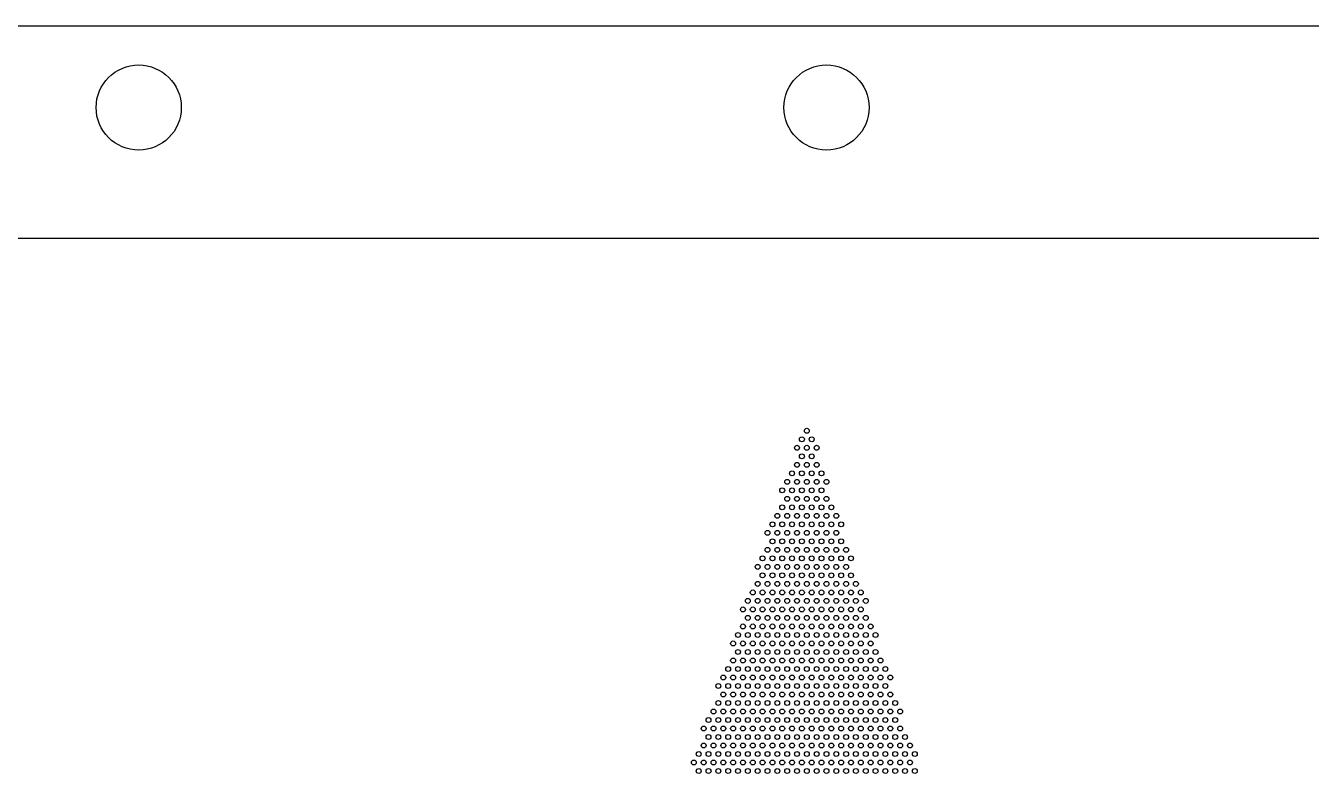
# Model space of a CAD drawing. Header units: millimetres. Extents: x -198 to 198, y 20 to 198.
# Drawn here: x -157.9 to -79.4, y 152.2 to 198 of the extents above; entities that cross this region are included whole.
import ezdxf

# ---------------------------------------------------------------- set-up
doc = ezdxf.new("R2010")
doc.units = ezdxf.units.MM
for name, color, linetype in [('BottomLayer', 7, 'Continuous'), ('MechanicalLayers1', 7, 'Continuous'), ('MechanicalLayers2', 7, 'Continuous')]:
    doc.layers.add(name, color=color, linetype=linetype)

msp = doc.modelspace()

# ---------------------------------------------------------------- linework, layer by layer
at = {"layer": 'BottomLayer'}
msp.add_lwpolyline([(-33, 96), (-33, 184, 0.414214), (-34, 185), (-184, 185, 0.414214), (-185, 184), (-185, 34, 0.414214), (-184, 33), (-34, 33, 0.414214), (-33, 34), (-33, 92, -0.414214), (-32, 93), (-25, 93, 1), (-25, 95), (-32, 95, -0.414214)], format="xyb", close=True, dxfattribs=at)
at = {"layer": 'MechanicalLayers1'}
msp.add_lwpolyline([(-21, 20), (-197, 20, -0.414214), (-198, 21), (-198, 197, -0.414214), (-197, 198), (-21, 198, -0.414214), (-20, 197), (-20, 21, -0.414214)], format="xyb", close=True, dxfattribs=at)
for centre in [(-151, 193), (-109, 193)]:
    msp.add_circle(centre, 2.6, dxfattribs=at)
at = {"layer": 'MechanicalLayers2'}
for centre in [(-110.5, 172.737), (-110.2, 173.257), (-109.9, 172.737), (-110.8, 172.218), (-110.2, 172.218), (-109.6, 172.218), (-110.8, 171.178), (-110.5, 171.698), (-110.2, 171.178), (-109.9, 171.698), (-109.6, 171.178), (-111.1, 170.659), (-110.5, 170.659), (-109.9, 170.659), (-109.3, 170.659), (-111.7, 169.62), (-111.4, 170.139), (-111.1, 169.62), (-110.8, 170.139), (-110.5, 169.62), (-110.2, 170.139), (-109.9, 169.62), (-109.6, 170.139), (-109.3, 169.62), (-109, 170.139), (-111.4, 169.1), (-110.8, 169.1), (-110.2, 169.1), (-109.6, 169.1), (-109, 169.1), (-112, 168.061), (-111.7, 168.58), (-111.4, 168.061), (-111.1, 168.58), (-110.8, 168.061), (-110.5, 168.58), (-110.2, 168.061), (-109.9, 168.58), (-109.6, 168.061), (-109.3, 168.58), (-109, 168.061), (-108.7, 168.58), (-108.4, 168.061), (-112.3, 167.541), (-111.7, 167.541), (-111.1, 167.541), (-110.5, 167.541), (-109.9, 167.541), (-109.3, 167.541), (-108.7, 167.541), (-108.1, 167.541), (-112.6, 167.022), (-112.3, 166.502), (-112, 167.022), (-111.7, 166.502), (-111.4, 167.022), (-111.1, 166.502), (-110.8, 167.022), (-110.5, 166.502), (-110.2, 167.022), (-109.9, 166.502), (-109.6, 167.022), (-109.3, 166.502), (-109, 167.022), (-108.7, 166.502), (-108.4, 167.022), (-108.1, 166.502), (-112.6, 165.982), (-112, 165.982), (-111.4, 165.982), (-110.8, 165.982), (-110.2, 165.982), (-109.6, 165.982), (-109, 165.982), (-108.4, 165.982), (-107.8, 165.982), (-113.2, 164.943), (-112.9, 165.463), (-112.6, 164.943), (-112.3, 165.463), (-112, 164.943), (-111.7, 165.463), (-111.4, 164.943), (-111.1, 165.463), (-110.8, 164.943), (-110.5, 165.463), (-110.2, 164.943), (-109.9, 165.463), (-109.6, 164.943), (-109.3, 165.463), (-109, 164.943), (-108.7, 165.463), (-108.4, 164.943), (-108.1, 165.463), (-107.8, 164.943), (-107.5, 165.463), (-112.9, 164.423), (-112.3, 164.423), (-111.7, 164.423), (-111.1, 164.423), (-110.5, 164.423), (-109.9, 164.423), (-109.3, 164.423), (-108.7, 164.423), (-108.1, 164.423), (-107.5, 164.423), (-113.5, 163.384), (-113.2, 163.904), (-112.9, 163.384), (-112.6, 163.904), (-112.3, 163.384), (-112, 163.904), (-111.7, 163.384), (-111.4, 163.904), (-111.1, 163.384), (-110.8, 163.904), (-110.5, 163.384), (-110.2, 163.904), (-109.9, 163.384), (-109.6, 163.904), (-109.3, 163.384), (-109, 163.904), (-108.7, 163.384), (-108.4, 163.904), (-108.1, 163.384), (-107.8, 163.904), (-107.5, 163.384), (-107.2, 163.904), (-106.9, 163.384), (-113.8, 162.865), (-113.2, 162.865), (-112.6, 162.865), (-112, 162.865), (-111.4, 162.865), (-110.8, 162.865), (-110.2, 162.865), (-109.6, 162.865), (-109, 162.865), (-108.4, 162.865), (-107.8, 162.865), (-107.2, 162.865), (-106.6, 162.865), (-114.1, 162.345), (-113.8, 161.825), (-113.5, 162.345), (-113.2, 161.825), (-112.9, 162.345), (-112.6, 161.825), (-112.3, 162.345), (-112, 161.825), (-111.7, 162.345), (-111.4, 161.825), (-111.1, 162.345), (-110.8, 161.825), (-110.5, 162.345), (-110.2, 161.825), (-109.9, 162.345), (-109.6, 161.825), (-109.3, 162.345), (-109, 161.825), (-108.7, 162.345), (-108.4, 161.825), (-108.1, 162.345), (-107.8, 161.825), (-107.5, 162.345), (-107.2, 161.825), (-106.9, 162.345), (-106.6, 161.825), (-114.1, 161.306), (-113.5, 161.306), (-112.9, 161.306), (-112.3, 161.306), (-111.7, 161.306), (-111.1, 161.306), (-110.5, 161.306), (-109.9, 161.306), (-109.3, 161.306), (-108.7, 161.306), (-108.1, 161.306), (-107.5, 161.306), (-106.9, 161.306), (-106.3, 161.306), (-114.7, 160.267), (-114.4, 160.786), (-114.1, 160.267), (-113.8, 160.786), (-113.5, 160.267), (-113.2, 160.786), (-112.9, 160.267), (-112.6, 160.786), (-112.3, 160.267), (-112, 160.786), (-111.7, 160.267), (-111.4, 160.786), (-111.1, 160.267), (-110.8, 160.786), (-110.5, 160.267), (-110.2, 160.786), (-109.9, 160.267), (-109.6, 160.786), (-109.3, 160.267), (-109, 160.786), (-108.7, 160.267), (-108.4, 160.786), (-108.1, 160.267), (-107.8, 160.786), (-107.5, 160.267), (-107.2, 160.786), (-106.9, 160.267), (-106.6, 160.786), (-106.3, 160.267), (-106, 160.786), (-114.7, 159.227), (-114.4, 159.747), (-114.1, 159.227), (-113.8, 159.747), (-113.5, 159.227), (-113.2, 159.747), (-112.9, 159.227), (-112.6, 159.747), (-112.3, 159.227), (-112, 159.747), (-111.7, 159.227), (-111.4, 159.747), (-111.1, 159.227), (-110.8, 159.747), (-110.5, 159.227), (-110.2, 159.747), (-109.9, 159.227), (-109.6, 159.747), (-109.3, 159.227), (-109, 159.747), (-108.7, 159.227), (-108.4, 159.747), (-108.1, 159.227), (-107.8, 159.747), (-107.5, 159.227), (-107.2, 159.747), (-106.9, 159.227), (-106.6, 159.747), (-106.3, 159.227), (-106, 159.747), (-105.7, 159.227), (-115, 158.708), (-114.4, 158.708), (-113.8, 158.708), (-113.2, 158.708), (-112.6, 158.708), (-112, 158.708), (-111.4, 158.708), (-110.8, 158.708), (-110.2, 158.708), (-109.6, 158.708), (-109, 158.708), (-108.4, 158.708), (-107.8, 158.708), (-107.2, 158.708), (-106.6, 158.708), (-106, 158.708), (-105.4, 158.708), (-115.6, 157.668), (-115.3, 158.188), (-115, 157.668), (-114.7, 158.188), (-114.4, 157.668), (-114.1, 158.188), (-113.8, 157.668), (-113.5, 158.188), (-113.2, 157.668), (-112.9, 158.188), (-112.6, 157.668), (-112.3, 158.188), (-112, 157.668), (-111.7, 158.188), (-111.4, 157.668), (-111.1, 158.188), (-110.8, 157.668), (-110.5, 158.188), (-110.2, 157.668), (-109.9, 158.188), (-109.6, 157.668), (-109.3, 158.188), (-109, 157.668), (-108.7, 158.188), (-108.4, 157.668), (-108.1, 158.188), (-107.8, 157.668), (-107.5, 158.188), (-107.2, 157.668), (-106.9, 158.188), (-106.6, 157.668), (-106.3, 158.188), (-106, 157.668), (-105.7, 158.188), (-105.4, 157.668), (-105.1, 158.188), (-115.3, 157.149), (-114.7, 157.149), (-114.1, 157.149), (-113.5, 157.149), (-112.9, 157.149), (-112.3, 157.149), (-111.7, 157.149), (-111.1, 157.149), (-110.5, 157.149), (-109.9, 157.149), (-109.3, 157.149), (-108.7, 157.149), (-108.1, 157.149), (-107.5, 157.149), (-106.9, 157.149), (-106.3, 157.149), (-105.7, 157.149), (-105.1, 157.149), (-115.9, 156.11), (-115.6, 156.629), (-115.3, 156.11), (-115, 156.629), (-114.7, 156.11), (-114.4, 156.629), (-114.1, 156.11), (-113.8, 156.629), (-113.5, 156.11), (-113.2, 156.629), (-112.9, 156.11), (-112.6, 156.629), (-112.3, 156.11), (-112, 156.629), (-111.7, 156.11), (-111.4, 156.629), (-111.1, 156.11), (-110.8, 156.629), (-110.5, 156.11), (-110.2, 156.629), (-109.9, 156.11), (-109.6, 156.629), (-109.3, 156.11), (-109, 156.629), (-108.7, 156.11), (-108.4, 156.629), (-108.1, 156.11), (-107.8, 156.629), (-107.5, 156.11), (-107.2, 156.629), (-106.9, 156.11), (-106.6, 156.629), (-106.3, 156.11), (-106, 156.629), (-105.7, 156.11), (-105.4, 156.629), (-105.1, 156.11), (-104.8, 156.629), (-104.5, 156.11), (-116.2, 155.59), (-115.6, 155.59), (-115, 155.59), (-114.4, 155.59), (-113.8, 155.59), (-113.2, 155.59), (-112.6, 155.59), (-112, 155.59), (-111.4, 155.59), (-110.8, 155.59), (-110.2, 155.59), (-109.6, 155.59), (-109, 155.59), (-108.4, 155.59), (-107.8, 155.59), (-107.2, 155.59), (-106.6, 155.59), (-106, 155.59), (-105.4, 155.59), (-104.8, 155.59), (-116.5, 155.07), (-116.2, 154.551), (-115.9, 155.07), (-115.6, 154.551), (-115.3, 155.07), (-115, 154.551), (-114.7, 155.07), (-114.4, 154.551), (-114.1, 155.07), (-113.8, 154.551), (-113.5, 155.07), (-113.2, 154.551), (-112.9, 155.07), (-112.6, 154.551), (-112.3, 155.07), (-112, 154.551), (-111.7, 155.07), (-111.4, 154.551), (-111.1, 155.07), (-110.8, 154.551), (-110.5, 155.07), (-110.2, 154.551), (-109.9, 155.07), (-109.6, 154.551), (-109.3, 155.07), (-109, 154.551), (-108.7, 155.07), (-108.4, 154.551), (-108.1, 155.07), (-107.8, 154.551), (-107.5, 155.07), (-107.2, 154.551), (-106.9, 155.07), (-106.6, 154.551), (-106.3, 155.07), (-106, 154.551), (-105.7, 155.07), (-105.4, 154.551), (-105.1, 155.07), (-104.8, 154.551), (-104.5, 155.07), (-104.2, 154.551), (-116.5, 154.031), (-115.9, 154.031), (-115.3, 154.031), (-114.7, 154.031), (-114.1, 154.031), (-113.5, 154.031), (-112.9, 154.031), (-112.3, 154.031), (-111.7, 154.031), (-111.1, 154.031), (-110.5, 154.031), (-109.9, 154.031), (-109.3, 154.031), (-108.7, 154.031), (-108.1, 154.031), (-107.5, 154.031), (-106.9, 154.031), (-106.3, 154.031), (-105.7, 154.031), (-105.1, 154.031), (-104.5, 154.031), (-103.9, 154.031), (-117.1, 152.992), (-116.8, 153.512), (-116.5, 152.992), (-116.2, 153.512), (-115.9, 152.992), (-115.6, 153.512), (-115.3, 152.992), (-115, 153.512), (-114.7, 152.992), (-114.4, 153.512), (-114.1, 152.992), (-113.8, 153.512), (-113.5, 152.992), (-113.2, 153.512), (-112.9, 152.992), (-112.6, 153.512), (-112.3, 152.992), (-112, 153.512), (-111.7, 152.992), (-111.4, 153.512), (-111.1, 152.992), (-110.8, 153.512), (-110.5, 152.992), (-110.2, 153.512), (-109.9, 152.992), (-109.6, 153.512), (-109.3, 152.992), (-109, 153.512), (-108.7, 152.992), (-108.4, 153.512), (-108.1, 152.992), (-107.8, 153.512), (-107.5, 152.992), (-107.2, 153.512), (-106.9, 152.992), (-106.6, 153.512), (-106.3, 152.992), (-106, 153.512), (-105.7, 152.992), (-105.4, 153.512), (-105.1, 152.992), (-104.8, 153.512), (-104.5, 152.992), (-104.2, 153.512), (-103.9, 152.992), (-103.6, 153.512), (-116.8, 152.472), (-116.2, 152.472), (-115.6, 152.472), (-115, 152.472), (-114.4, 152.472), (-113.8, 152.472), (-113.2, 152.472), (-112.6, 152.472), (-112, 152.472), (-111.4, 152.472), (-110.8, 152.472), (-110.2, 152.472), (-109.6, 152.472), (-109, 152.472), (-108.4, 152.472), (-107.8, 152.472), (-107.2, 152.472), (-106.6, 152.472), (-106, 152.472), (-105.4, 152.472), (-104.8, 152.472), (-104.2, 152.472), (-103.6, 152.472)]:
    msp.add_circle(centre, 0.15, dxfattribs=at)

doc.saveas('drawing.dxf')
